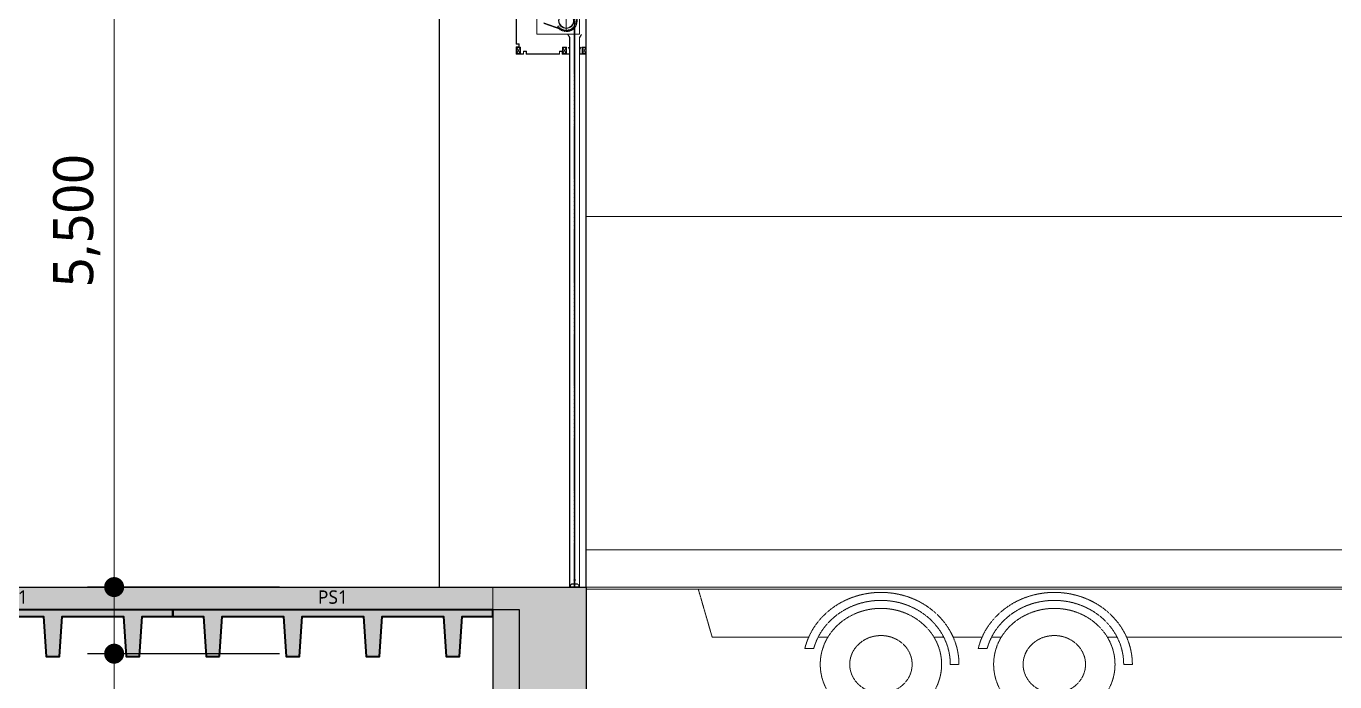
# Model space of a CAD drawing. Header units: millimetres. Extents: x 0 to 420000, y 0 to 297000.
# Drawn here: x 185313 to 195125, y 73739 to 78660 of the extents above; entities that cross this region are included whole.
import ezdxf
from ezdxf.enums import TextEntityAlignment as Align

# ---------------------------------------------------------------- set-up
doc = ezdxf.new("R2010")
doc.units = ezdxf.units.MM
for name, pattern in [('0731_main_plan$0$form_$0$y-Landschaft$0$_$1$20120914_Verkehrsflächen_Grün$0$20120628_xref - Gammel$1$3_H-GL_F1_U3 - Default$0${ Offset Lines }', [0]), ('CEN', [62, 60, -1, 0, -1]), ('CENTER', [2, 1.25, -0.25, 0.25, -0.25]), ('HIDDEN', [0.375, 0.25, -0.125]), ('HIDDENX2', [0.75, 0.5, -0.25])]:
    doc.linetypes.add(name, pattern=pattern)
doc.layers.get('Defpoints').update_dxf_attribs({"color": 140})
for name, color, linetype, lineweight in [('A-AXIS-LINE', 1, 'CEN', 15), ('A-CONC-LIN1', 2, 'Continuous', 40), ('A-CONC-LIN2', 7, 'Continuous', 25), ('A-ELEV-LIN2', 7, 'Continuous', 25), ('A-ELEV-LIN3', 8, 'Continuous', 18), ('A-XXXX-HID', 8, 'HIDDEN', 18), ('DJ', 7, 'Continuous', 5)]:
    doc.layers.add(name, color=color, linetype=linetype, lineweight=lineweight)
doc.layers.add('A-CONC-SOLD', color=253, linetype='CEN')
doc.layers.add('CEN', color=1, linetype='CEN')
doc.layers.add('A-XXXX-NPLT', color=144, linetype='Continuous', lineweight=15, plot=False)
doc.styles.add('HY울릉도L', font='')
doc.styles.add('맑은고딕', font='')
doc.styles.get('HY울릉도L').set_extended_font_data('HYwulM')
doc.styles.get('맑은고딕').set_extended_font_data('Malgun Gothic')
doc.dimstyles.new('CDIM', dxfattribs={"dimtxt": 3, "dimasz": 1.5, "dimexe": 2, "dimexo": 1, "dimgap": 1, "dimtad": 1, "dimdec": 0, "dimrnd": 0.5, "dimzin": 0, "dimdsep": 32, "dimlunit": 6, "dimtxsty": 'HY울릉도L', "dimblk1": '_CIDOT', "dimblk2": '_CIDOT', "dimsah": 1, "dimcen": 5.5, "dimclrd": 2, "dimclre": 2, "dimclrt": 7, "dimadec": 0, "dimazin": 0, "dimtfac": 1, "dimtdec": 0, "dimtix": 1, "dimtmove": 2, "dimatfit": 1, "dimldrblk": '_CIDOT', "dimfxl": 1, "dimtolj": 1, "dimtzin": 0, "dimlwd": -1, "dimarcsym": 0})

# ---------------------------------------------------------------- blocks, each defined once
blk = doc.blocks.new('axis(211208)')
at = {"layer": 'A-AXIS-LINE', "ltscale": 1000}
blk.add_line((4631788.1, -391118.7), (4955413.1, -391118.7), dxfattribs=at)
blk = doc.blocks.new('스크린방화셔터(2F)')
at = {"layer": 'A-ELEV-LIN3'}
for p, q in [((225640, 81217.2), (225640, 81362.8)), ((225640.9, 81215.3), (225470.5, 81275.3)), ((225641, 81208.4), (225470.6, 81268.4)), ((225573.1, 81243.1), (225580.6, 81252)), ((225573.1, 81243.1), (225574.8, 81240.9)), ((225574.8, 81240.9), (225585.5, 81245.2)), ((225581.3, 81233.3), (225587.2, 81243.2)), ((225585.5, 81245.2), (225587.2, 81243.2)), ((225692.8, 81243.2), (225694.5, 81245.2)), ((225698.7, 81233.3), (225692.8, 81243.2)), ((225705.2, 81240.9), (225694.5, 81245.2)), ((225706.9, 81243.1), (225699.4, 81252)), ((225705.2, 81240.9), (225706.9, 81243.1)), ((225581.3, 81233.3), (225583.3, 81231.3)), ((225583.3, 81231.3), (225593.2, 81237.2)), ((225590.9, 81224.8), (225595.2, 81235.5)), ((225590.9, 81224.8), (225593.2, 81223.1)), ((225593.2, 81237.2), (225595.2, 81235.5)), ((225593.2, 81223.1), (225602, 81230.6)), ((225601.7, 81217.9), (225604.3, 81229.2)), ((225601.7, 81217.9), (225604.2, 81216.6)), ((225602, 81230.6), (225604.3, 81229.2)), ((225604.2, 81216.6), (225611.8, 81225.4)), ((225611.8, 81225.4), (225614.2, 81224.4)), ((225613.4, 81212.8), (225614.2, 81224.4)), ((225613.4, 81212.8), (225616.1, 81211.9)), ((225616.1, 81211.9), (225622.3, 81221.8)), ((225622.3, 81221.8), (225624.8, 81221.1)), ((225625.8, 81209.6), (225624.8, 81221.1)), ((225625.8, 81209.6), (225628.6, 81209.1)), ((225628.6, 81209.1), (225633.2, 81219.8)), ((225633.2, 81219.8), (225635.8, 81219.6)), ((225638.6, 81208.4), (225635.8, 81219.6)), ((225638.6, 81208.4), (225641.4, 81208.4)), ((225641.4, 81208.4), (225644.2, 81219.6)), ((225644.2, 81219.6), (225646.8, 81219.8)), ((225651.4, 81209.1), (225646.8, 81219.8)), ((225652.1, 81187.8), (225651, 81187.2)), ((225665, 81163), (225651, 81187.2)), ((225651.4, 81209.1), (225654.2, 81209.6)), ((225666.2, 81163.4), (225652.1, 81187.8)), ((225654.2, 81209.6), (225655.2, 81221.1)), ((225655.2, 81221.1), (225657.7, 81221.8)), ((225663.9, 81211.9), (225657.7, 81221.8)), ((225663.9, 81211.9), (225666.6, 81212.8)), ((225665, 81163), (225665, 77040)), ((225665.8, 81224.4), (225668.2, 81225.4)), ((225666.6, 81212.8), (225665.8, 81224.4)), ((225666.2, 81163.4), (225666.2, 77040)), ((225675.8, 81216.6), (225668.2, 81225.4)), ((225675.7, 81229.2), (225678, 81230.6)), ((225678.3, 81217.9), (225675.7, 81229.2)), ((225675.8, 81216.6), (225678.3, 81217.9)), ((225686.9, 81223.1), (225678, 81230.6)), ((225684.8, 81235.5), (225686.8, 81237.2)), ((225689.1, 81224.8), (225684.8, 81235.5)), ((225696.7, 81231.3), (225686.8, 81237.2)), ((225686.9, 81223.1), (225689.1, 81224.8)), ((225696.7, 81231.3), (225698.7, 81233.3)), ((225738.8, 81163.4), (225752.9, 81187.8)), ((225738.8, 81163.4), (225738.8, 77040)), ((225740, 81163), (225754, 81187.2)), ((225740, 81163), (225740, 77040)), ((225752.9, 81187.8), (225754, 81187.2))]:
    blk.add_line(p, q, dxfattribs=at)
blk.add_lwpolyline([(225420, 81390), (225740, 81390), (225740, 81190), (225420, 81190)], close=True, dxfattribs=at)
for radius in [57.2, 55]:
    blk.add_circle((225640, 81290), radius, dxfattribs=at)
for radius, start, end in [(81.6, 270.66762, 117.05792), (74.7, 270.66506, 117.06048)]:
    blk.add_arc((225640, 81290), radius, start, end, dxfattribs=at)
at = {"layer": 'CEN', "color": 1, "linetype": 'CENTER'}
blk.add_line((225702.5, 77040), (225702.5, 81319.7), dxfattribs=at)
at = {"layer": 'DJ', "color": 4}
for p, q in [((225702.2, 77041.5), (225702.2, 81287.2)), ((225702.9, 77041.5), (225702.9, 81287.2)), ((225702.9, 77041.5), (225702.2, 77041.5))]:
    blk.add_line(p, q, dxfattribs=at)
at = {"layer": 'DJ', "color": 8, "linetype": 'HIDDENX2'}
for p, q in [((225268.7, 81043.7), (225293.7, 81088.7)), ((225268.7, 81088.7), (225293.7, 81043.7)), ((225613.7, 81043.7), (225638.7, 81088.7)), ((225613.7, 81088.7), (225638.7, 81043.7)), ((225761.3, 81043.7), (225786.3, 81088.7)), ((225761.3, 81088.7), (225786.3, 81043.7))]:
    blk.add_line(p, q, dxfattribs=at)
at = {"layer": 'DJ', "color": 1, "linetype": 'Continuous'}
for p, q in [((225697.9, 77095.3), (225697.9, 77091.7)), ((225698.1, 77095.5), (225698, 77095.5)), ((225698.1, 77091.5), (225698, 77091.5)), ((225698.1, 77095.5), (225698.1, 77091.5)), ((225698.3, 77095.6), (225698.2, 77095.6)), ((225698.3, 77091.4), (225698.2, 77091.4)), ((225698.3, 77095.7), (225700.6, 77095.7)), ((225698.3, 77091.2), (225698.3, 77095.7)), ((225698.5, 77095.7), (225698.3, 77095.5)), ((225698.5, 77095.7), (225698.3, 77095.6)), ((225698.4, 77095.7), (225698.3, 77095.7)), ((225698.5, 77095.6), (225698.3, 77095.4)), ((225698.4, 77095.5), (225698.3, 77095.4)), ((225698.4, 77095.4), (225698.3, 77095.3)), ((225698.4, 77095.2), (225698.3, 77095.2)), ((225698.3, 77095.1), (225698.3, 77095)), ((225698.3, 77095.1), (225698.3, 77095.1)), ((225698.3, 77095), (225698.3, 77095)), ((225698.3, 77094.3), (225698.3, 77094.3)), ((225698.3, 77094.2), (225698.3, 77094.2)), ((225698.3, 77094.2), (225698.3, 77094.2)), ((225698.3, 77094.1), (225698.3, 77094.1)), ((225698.4, 77094), (225698.3, 77093.9)), ((225698.3, 77094), (225698.3, 77094)), ((225698.4, 77093.9), (225698.3, 77093.8)), ((225698.4, 77093.9), (225698.3, 77093.8)), ((225698.4, 77093.8), (225698.3, 77093.7)), ((225698.5, 77093.7), (225698.3, 77093.5)), ((225698.4, 77093.7), (225698.3, 77093.6)), ((225698.5, 77093.6), (225698.3, 77093.4)), ((225698.5, 77093.6), (225698.3, 77093.4)), ((225698.5, 77093.5), (225698.3, 77093.3)), ((225698.5, 77093.4), (225698.3, 77093.2)), ((225698.4, 77093.3), (225698.3, 77093.1)), ((225698.4, 77093.1), (225698.3, 77093)), ((225698.4, 77093), (225698.3, 77093)), ((225698.3, 77092.9), (225698.3, 77092.9)), ((225698.3, 77092.8), (225698.3, 77092.8)), ((225698.3, 77092.7), (225698.3, 77092.7)), ((225698.3, 77092), (225698.3, 77092)), ((225698.3, 77091.9), (225698.3, 77091.9)), ((225698.3, 77091.9), (225698.3, 77091.9)), ((225698.3, 77091.8), (225698.3, 77091.8)), ((225698.4, 77091.7), (225698.3, 77091.6)), ((225698.4, 77091.7), (225698.3, 77091.7)), ((225698.4, 77091.6), (225698.3, 77091.5)), ((225698.4, 77091.6), (225698.3, 77091.5)), ((225698.4, 77091.5), (225698.3, 77091.4)), ((225698.5, 77091.4), (225698.3, 77091.2)), ((225698.4, 77091.4), (225698.3, 77091.3)), ((225698.3, 77091.2), (225700.6, 77091.2)), ((225698.5, 77091.3), (225698.4, 77091.2)), ((225700.3, 77093.5), (225698.5, 77093.5)), ((225698.5, 77091.3), (225698.5, 77091.2)), ((225700.4, 77095.7), (225700.3, 77095.7)), ((225700.6, 77093.7), (225700.3, 77093.5)), ((225700.6, 77093.6), (225700.3, 77093.4)), ((225700.6, 77091.5), (225700.3, 77091.2)), ((225700.6, 77095.7), (225700.4, 77095.5)), ((225700.5, 77095.7), (225700.4, 77095.6)), ((225700.4, 77095.7), (225700.4, 77095.7)), ((225700.6, 77095.6), (225700.4, 77095.5)), ((225700.6, 77095.5), (225700.4, 77095.4)), ((225700.6, 77093.9), (225700.4, 77093.7)), ((225700.6, 77093.8), (225700.4, 77093.6)), ((225700.6, 77093.5), (225700.4, 77093.3)), ((225700.6, 77093.5), (225700.4, 77093.4)), ((225700.6, 77093.4), (225700.4, 77093.3)), ((225700.6, 77093.3), (225700.4, 77093.2)), ((225700.6, 77091.6), (225700.4, 77091.4)), ((225700.6, 77091.6), (225700.4, 77091.5)), ((225700.6, 77091.4), (225700.4, 77091.2)), ((225700.6, 77095.5), (225700.5, 77095.4)), ((225700.6, 77095.4), (225700.5, 77095.3)), ((225700.6, 77095.3), (225700.5, 77095.2)), ((225700.6, 77095.2), (225700.5, 77095.2)), ((225700.6, 77095.1), (225700.5, 77095)), ((225700.6, 77095.1), (225700.5, 77095.1)), ((225700.6, 77095), (225700.5, 77095)), ((225700.6, 77094.3), (225700.5, 77094.3)), ((225700.6, 77094.2), (225700.5, 77094.2)), ((225700.6, 77094.1), (225700.5, 77094.1)), ((225700.6, 77094), (225700.5, 77094)), ((225700.6, 77093.9), (225700.5, 77093.9)), ((225700.6, 77093.2), (225700.5, 77093.1)), ((225700.6, 77093.2), (225700.5, 77093.1)), ((225700.6, 77093.1), (225700.5, 77093)), ((225700.6, 77093), (225700.5, 77093)), ((225700.6, 77092.9), (225700.5, 77092.9)), ((225700.6, 77092.8), (225700.5, 77092.7)), ((225700.6, 77092.8), (225700.5, 77092.8)), ((225700.6, 77092), (225700.5, 77091.9)), ((225700.6, 77092), (225700.5, 77092)), ((225700.6, 77091.9), (225700.5, 77091.9)), ((225700.6, 77091.8), (225700.5, 77091.7)), ((225700.6, 77091.7), (225700.5, 77091.6)), ((225700.6, 77091.3), (225700.5, 77091.2)), ((225700.6, 77091.2), (225700.6, 77095.7)), ((225706.7, 77095.7), (225704.5, 77095.7)), ((225704.5, 77095.7), (225704.6, 77095.5)), ((225704.5, 77095.7), (225704.6, 77095.6)), ((225704.5, 77091.2), (225704.5, 77095.7)), ((225704.5, 77095.6), (225704.6, 77095.5)), ((225704.5, 77095.5), (225704.5, 77095.4)), ((225704.5, 77095.5), (225704.6, 77095.4)), ((225704.5, 77095.4), (225704.5, 77095.3)), ((225704.5, 77095.3), (225704.5, 77095.2)), ((225704.5, 77095.2), (225704.5, 77095.2)), ((225704.5, 77095.1), (225704.5, 77095)), ((225704.5, 77095.1), (225704.5, 77095.1)), ((225704.5, 77095), (225704.5, 77095)), ((225704.5, 77094.3), (225704.5, 77094.3)), ((225704.5, 77094.2), (225704.5, 77094.2)), ((225704.5, 77094.1), (225704.5, 77094.1)), ((225704.5, 77094), (225704.5, 77094)), ((225704.5, 77093.9), (225704.6, 77093.7)), ((225704.5, 77093.9), (225704.5, 77093.9)), ((225704.5, 77093.8), (225704.6, 77093.6)), ((225704.5, 77093.7), (225704.7, 77093.5)), ((225704.5, 77093.6), (225704.7, 77093.4)), ((225704.5, 77093.5), (225704.6, 77093.3)), ((225704.5, 77093.5), (225704.6, 77093.4)), ((225704.5, 77093.4), (225704.6, 77093.3)), ((225704.5, 77093.3), (225704.6, 77093.2)), ((225704.5, 77093.2), (225704.5, 77093.1)), ((225704.5, 77093.2), (225704.5, 77093.1)), ((225704.5, 77093.1), (225704.5, 77093)), ((225704.5, 77093), (225704.5, 77093)), ((225704.5, 77092.9), (225704.5, 77092.9)), ((225704.5, 77092.8), (225704.5, 77092.7)), ((225704.5, 77092.8), (225704.5, 77092.8)), ((225704.5, 77092), (225704.5, 77091.9)), ((225704.5, 77092), (225704.5, 77092)), ((225704.5, 77091.9), (225704.5, 77091.9)), ((225704.5, 77091.8), (225704.5, 77091.7)), ((225704.5, 77091.7), (225704.5, 77091.6)), ((225704.5, 77091.6), (225704.6, 77091.4)), ((225704.5, 77091.6), (225704.6, 77091.5)), ((225704.5, 77091.5), (225704.7, 77091.2)), ((225704.5, 77091.4), (225704.6, 77091.2)), ((225704.5, 77091.3), (225704.5, 77091.2)), ((225706.7, 77091.2), (225704.5, 77091.2)), ((225704.6, 77095.7), (225704.6, 77095.7)), ((225704.6, 77095.7), (225704.7, 77095.7)), ((225704.7, 77093.5), (225706.5, 77093.5)), ((225706.5, 77095.7), (225706.7, 77095.5)), ((225706.5, 77095.7), (225706.7, 77095.6)), ((225706.5, 77095.6), (225706.7, 77095.4)), ((225706.5, 77093.7), (225706.7, 77093.5)), ((225706.5, 77093.6), (225706.7, 77093.4)), ((225706.5, 77093.6), (225706.7, 77093.4)), ((225706.5, 77093.5), (225706.7, 77093.3)), ((225706.5, 77093.4), (225706.7, 77093.2)), ((225706.5, 77091.4), (225706.7, 77091.2)), ((225706.5, 77091.3), (225706.5, 77091.2)), ((225706.5, 77091.3), (225706.6, 77091.2)), ((225706.6, 77095.7), (225706.7, 77095.7)), ((225706.6, 77095.5), (225706.7, 77095.4)), ((225706.6, 77095.4), (225706.7, 77095.3)), ((225706.6, 77094), (225706.7, 77093.9)), ((225706.6, 77093.9), (225706.7, 77093.8)), ((225706.6, 77093.9), (225706.7, 77093.8)), ((225706.6, 77093.8), (225706.7, 77093.7)), ((225706.6, 77093.7), (225706.7, 77093.6)), ((225706.6, 77093.3), (225706.7, 77093.1)), ((225706.6, 77093.1), (225706.7, 77093)), ((225706.6, 77093), (225706.7, 77093)), ((225706.6, 77091.7), (225706.7, 77091.6)), ((225706.6, 77091.7), (225706.7, 77091.7)), ((225706.6, 77091.6), (225706.7, 77091.5)), ((225706.6, 77091.6), (225706.7, 77091.5)), ((225706.6, 77091.5), (225706.7, 77091.4)), ((225706.6, 77091.4), (225706.7, 77091.3)), ((225706.7, 77091.2), (225706.7, 77095.7)), ((225706.7, 77095.6), (225706.8, 77095.6)), ((225706.6, 77095.2), (225706.7, 77095.2)), ((225706.7, 77095.1), (225706.7, 77095)), ((225706.7, 77095.1), (225706.7, 77095.1)), ((225706.7, 77095), (225706.7, 77095)), ((225706.7, 77094.3), (225706.7, 77094.3)), ((225706.7, 77094.2), (225706.7, 77094.2)), ((225706.7, 77094.2), (225706.7, 77094.2)), ((225706.7, 77094.1), (225706.7, 77094.1)), ((225706.7, 77094), (225706.7, 77094)), ((225706.7, 77092.9), (225706.7, 77092.9)), ((225706.7, 77092.8), (225706.7, 77092.8)), ((225706.7, 77092.7), (225706.7, 77092.7)), ((225706.7, 77092), (225706.7, 77092)), ((225706.7, 77091.9), (225706.7, 77091.9)), ((225706.7, 77091.9), (225706.7, 77091.9)), ((225706.7, 77091.8), (225706.7, 77091.8)), ((225706.7, 77091.4), (225706.8, 77091.4)), ((225706.9, 77095.5), (225706.9, 77091.5)), ((225706.9, 77095.5), (225707, 77095.5)), ((225706.9, 77091.5), (225707, 77091.5)), ((225707.2, 77095.3), (225707.2, 77091.7))]:
    blk.add_line(p, q, dxfattribs=at)
at = {"layer": 'DJ', "color": 4}
for points in [[(225654, 81091.7), (225655, 81092.3), (225665, 81075), (225665, 81040), (225610, 81040), (225610, 81060), (225590, 81060), (225590, 81040), (225340, 81040), (225340, 81060), (225320, 81060), (225320, 81040), (225265, 81040), (225265, 81095), (225285, 81095), (225285, 81115), (225265, 81115), (225265, 81365)], [(225790, 81440), (225790, 81040), (225740, 81040), (225740, 81075), (225750, 81092.3), (225751, 81091.7)]]:
    blk.add_lwpolyline(points, dxfattribs=at)
at = {"layer": 'DJ', "color": 8}
for points in [[(225654, 81091.7), (225663.8, 81074.7), (225663.8, 81041.2), (225611.2, 81041.2), (225611.2, 81061.2), (225588.8, 81061.2), (225588.8, 81041.2), (225341.2, 81041.2), (225341.2, 81061.2), (225318.8, 81061.2), (225318.8, 81041.2), (225266.2, 81041.2), (225266.2, 81093.8), (225286.2, 81093.8), (225286.2, 81116.2), (225266.2, 81116.2), (225266.2, 81363.8), (225286.2, 81363.8), (225286.2, 81386.2), (225266.2, 81386.2), (225266.2, 81438.8), (225788.8, 81438.8)], [(225788.8, 81438.8), (225788.8, 81041.2), (225741.2, 81041.2), (225741.2, 81074.7), (225751, 81091.7)]]:
    blk.add_lwpolyline(points, dxfattribs=at)
at = {"layer": 'DJ', "color": 5}
for points in [[(225266.2, 81091.2), (225266.2, 81041.2), (225296.2, 81041.2), (225296.2, 81091.2)], [(225611.2, 81091.2), (225611.2, 81041.2), (225641.2, 81041.2), (225641.2, 81091.2)], [(225758.8, 81091.2), (225758.8, 81041.2), (225788.8, 81041.2), (225788.8, 81091.2)], [(225702.2, 77123.5), (225702.2, 77061.9), (225685.6, 77061.9), (225685.6, 77063.5), (225700.6, 77063.5), (225700.6, 77123.5)], [(225702.9, 77123.5), (225702.9, 77061.9), (225719.5, 77061.9), (225719.5, 77063.5), (225704.5, 77063.5), (225704.5, 77123.5)]]:
    blk.add_lwpolyline(points, close=True, dxfattribs=at)
at = {"layer": 'DJ', "color": 8, "linetype": 'HIDDENX2'}
for points in [[(225268.7, 81088.7), (225268.7, 81043.7), (225293.7, 81043.7), (225293.7, 81088.7)], [(225613.7, 81088.7), (225613.7, 81043.7), (225638.7, 81043.7), (225638.7, 81088.7)], [(225761.3, 81088.7), (225761.3, 81043.7), (225786.3, 81043.7), (225786.3, 81088.7)]]:
    blk.add_lwpolyline(points, close=True, dxfattribs=at)
at = {"layer": 'DJ', "color": 6, "lineweight": 9}
blk.add_lwpolyline([(225707.5, 77063.5), (225707.5, 77065), (225722.5, 77065), (225734.5, 77055), (225734.5, 77040), (225670.5, 77040), (225670.5, 77055), (225682.5, 77065), (225697.5, 77065), (225697.5, 77063.5), (225683, 77063.5), (225672, 77054.3), (225672, 77041.5), (225733, 77041.5), (225733, 77054.3), (225722, 77063.5)], close=True, dxfattribs=at)
at = {"layer": 'DJ', "color": 1, "linetype": 'Continuous'}
for centre, radius, start, end in [((225697.9, 77093.5), 1.8, 90, 270), ((225698, 77095.3), 0.135, 90, 180), ((225698, 77091.7), 0.135, 180, 270), ((225698.2, 77095.5), 0.135, 90, 180), ((225698.2, 77091.5), 0.135, 180, 270), ((225700.3, 77094.8), 2.02, 151.24033, 184.28105), ((225700.3, 77094.5), 2.02, 175.71895, 208.75967), ((225700.3, 77092.5), 2.02, 151.24033, 184.28105), ((225700.3, 77092.2), 2.02, 175.71895, 208.75967), ((225698.5, 77094.8), 2.02, 355.71895, 28.75967), ((225698.5, 77094.5), 2.02, 331.24033, 4.28105), ((225698.5, 77092.5), 2.02, 355.71895, 28.75967), ((225698.5, 77092.2), 2.02, 331.24033, 4.28105), ((225706.5, 77094.8), 2.02, 151.24033, 184.28105), ((225706.5, 77094.5), 2.02, 175.71895, 208.75967), ((225706.5, 77092.5), 2.02, 151.24033, 184.28105), ((225706.5, 77092.2), 2.02, 175.71895, 208.75967), ((225704.7, 77094.8), 2.02, 355.71895, 28.75967), ((225704.7, 77094.5), 2.02, 331.24033, 4.28105), ((225704.7, 77092.5), 2.02, 355.71895, 28.75967), ((225704.7, 77092.2), 2.02, 331.24033, 4.28105), ((225706.8, 77095.5), 0.135, 0, 90), ((225706.8, 77091.5), 0.135, 270, 0), ((225707, 77095.3), 0.135, 0, 90), ((225707, 77091.7), 0.135, 270, 0), ((225707.2, 77093.5), 1.8, 270, 90)]:
    blk.add_arc(centre, radius, start, end, dxfattribs=at)
blk = doc.blocks.new('PS1')
at = {"layer": 'A-CONC-SOLD'}
h = blk.add_hatch(color=256, dxfattribs=at)
h.dxf.hatch_style = 1
h.paths.add_polyline_path([(2400, 0), (2400, -170), (0, -170), (0, 0)])
h = blk.add_hatch(color=256, dxfattribs=at)
h.dxf.hatch_style = 1
h.paths.add_polyline_path([(350, -520), (370, -220), (830, -220), (850, -520), (950, -520), (970, -220), (1430, -220), (1450, -520), (1550, -520), (1570, -220), (2030, -220), (2050, -520), (2150, -520), (2170, -220), (2400, -220), (2400, -170), (0, -170), (0, -220), (230, -220), (250, -520)])
at = {"layer": 'A-CONC-LIN1', "linetype": '0731_main_plan$0$form_$0$y-Landschaft$0$_$1$20120914_Verkehrsflächen_Grün$0$20120628_xref - Gammel$1$3_H-GL_F1_U3 - Default$0${ Offset Lines }'}
blk.add_lwpolyline([(350, -520), (370, -220), (830, -220), (850, -520), (950, -520), (970, -220), (1430, -220), (1450, -520), (1550, -520), (1570, -220), (2030, -220), (2050, -520), (2150, -520), (2170, -220), (2400, -220), (2400, -170), (0, -170), (0, -220), (230, -220), (250, -520)], close=True, dxfattribs=at)
at = {"layer": 'A-CONC-LIN2'}
blk.add_line((0, 0), (2400, 0), dxfattribs=at)
at = {"layer": 'A-XXXX-NPLT', "style": '맑은고딕'}
blk.add_text('PS1', height=100, dxfattribs=at).set_placement((1200, -75), align=Align.MIDDLE)
blk = doc.blocks.new('PG12')
at = {"layer": 'A-CONC-SOLD'}
h = blk.add_hatch(color=256, dxfattribs=at)
h.dxf.hatch_style = 1
h.paths.add_polyline_path([(275, 2280), (475, 2280), (475, 1300), (275, 1300)], flags=17)
h.paths.add_polyline_path([(275, 1300), (475, 1300), (475, 0), (-375, 0), (-375, 630), (-225, 630), (-225, 1150), (5, 1150), (45, 250), (225, 250), (275, 350)])
h.paths.add_polyline_path([(-225, 2450), (475, 2450), (475, 2280), (275, 2280), (275, 1300), (275, 350), (225, 250), (45, 250), (5, 1150), (-225, 1150)])
at = {"color": 2, "ltscale": 2}
for points in [[(275, 2280), (475, 2280), (475, 1300), (275, 1300)], [(-225, 1150), (-225, 630), (-375, 630), (-375, 0), (475, 0), (475, 1300), (275, 1300), (275, 350), (225, 250), (45, 250), (5, 1150)]]:
    blk.add_lwpolyline(points, close=True, dxfattribs=at)
at = {"layer": 'A-ELEV-LIN2'}
blk.add_lwpolyline([(475, 2450), (-225, 2450), (-225, 1150)], dxfattribs=at)
at = {"layer": 'A-XXXX-NPLT'}
blk.add_lwpolyline([(475, 0), (-375, 0), (-375, 630), (-225, 630), (-225, 2450), (475, 2450)], close=True, dxfattribs=at)
at = {"layer": 'A-XXXX-NPLT', "style": '맑은고딕'}
blk.add_text('PG12(750X2450)', height=50, dxfattribs=at).set_placement((0, 69.9), align=Align.MIDDLE)
blk = doc.blocks.new('기준층')
at = {"layer": 'A-ELEV-LIN2'}
for p, q in [((4759823.8, -411118.7), (4759823.8, -403268.7)), ((4758723.8, -411118.7), (4758723.8, -404068.7))]:
    blk.add_line(p, q, dxfattribs=at)
for p in [(4754323.8, -401118.7), (4756723.8, -401118.7)]:
    blk.add_blockref('PS1', p)
at = {"xscale": -1}
blk.add_blockref('PG12', (4759598.8, -403568.7), dxfattribs=at)
at = {"layer": 'A-CONC-LIN1'}
blk.add_blockref('스크린방화셔터(2F)', (4534033.8, -488158.7), dxfattribs=at)
blk = doc.blocks.new('11ton')
at = {"layer": 'A-XXXX-HID', "color": 253, "ltscale": 10}
for p, q in [((8763845.2, 883231.9), (8774735.2, 883231.9)), ((8763845.2, 883231.9), (8763845.2, 880435.9)), ((8763845.2, 880730.5), (8774735.2, 880730.5)), ((8763845.2, 880435.9), (8774735.2, 880435.9)), ((8764789.1, 880075.9), (8764685, 880435.9)), ((8764789.1, 880075.9), (8765512.7, 880075.9)), ((8765583.6, 880075.9), (8765656.6, 880075.9)), ((8766452, 880075.9), (8766525, 880075.9)), ((8766596, 880075.9), (8766812.7, 880075.9)), ((8766883.6, 880075.9), (8766956.6, 880075.9)), ((8767752, 880075.9), (8767825, 880075.9)), ((8767896, 880075.9), (8772763.7, 880075.9)), ((8765484, 879991.9), (8765550.8, 879991.9)), ((8766784, 879991.9), (8766850.8, 879991.9)), ((8766574.3, 879871.9), (8766639.3, 879871.9)), ((8767874.3, 879871.9), (8767939.3, 879871.9))]:
    blk.add_line(p, q, dxfattribs=at)
at = {"layer": 'A-XXXX-HID', "color": 253, "ltscale": 10, "extrusion": (0, 0, -1)}
for centre, major_axis, start_param, end_param in [((8766054.3, 879871.9), (-585, 0), 0.224093, 3.141593), ((8767354.3, 879871.9), (585, 0), 3.365686, 6.283185), ((8766054.3, 879871.9), (-520, 0), 0.25268, 3.141593), ((8767354.3, 879871.9), (520, 0), 3.394273, 6.283185), ((8766054.3, 879871.9), (-455, 0), 4.712389, 10.995574), ((8767354.3, 879871.9), (-455, 0), 4.712389, 10.995574), ((8766054.3, 879871.9), (234, 0), 1.570796326797194, 7.853981633976781), ((8767354.3, 879871.9), (234, 0), 1.570796326797758, 7.853981633977343)]:
    blk.add_ellipse(centre, major_axis=major_axis, ratio=0.923077, start_param=start_param, end_param=end_param, dxfattribs=at)
blk = doc.blocks.new('_CIDOT')
at = {"color": 0, "linetype": 'ByBlock'}
blk.add_line((2, 0), (-1, 0), dxfattribs=at)
at = {"color": 0, "linetype": 'ByBlock', "const_width": 0.5}
blk.add_lwpolyline([(-0.25, 0, 1), (0.25, 0, 1)], format="xyb", close=True, dxfattribs=at)
blk = doc.blocks.new('*D157')
at = {"layer": 'A-XXXX-NPLT', "lineweight": -2, "transparency": 16777216}
for p, q in [((187212.5, 73950), (185772.5, 73950)), ((187212.5, 69950), (185772.5, 69950))]:
    blk.add_line(p, q, dxfattribs=at)
at = {"layer": 'A-XXXX-NPLT', "transparency": 16777216}
blk.add_line((185972.5, 70100), (185972.5, 73800), dxfattribs=at)
at = {"layer": 'Defpoints', "color": 0, "transparency": 16777216}
for p in [(185972.5, 73950), (187312.5, 73950), (187312.5, 69950)]:
    blk.add_point(p, dxfattribs=at)
at = {"layer": 'A-XXXX-NPLT', "transparency": 16777216, "xscale": 150, "yscale": 150, "zscale": 150}
for p, rotation in [((185972.5, 73950), 90), ((185972.5, 69950), 270)]:
    blk.add_blockref('_CIDOT', p, dxfattribs=dict(at, rotation=rotation))
at = {"layer": 'A-XXXX-NPLT', "color": 3, "transparency": 16777216, "insert": (185692.3, 71950), "char_height": 300, "attachment_point": 5, "rotation": 90, "style": '맑은고딕'}
blk.add_mtext('\\A1;4,000', dxfattribs=at)
blk = doc.blocks.new('*D158')
at = {"layer": 'A-XXXX-NPLT', "lineweight": -2, "transparency": 16777216}
for p, q in [((187212.5, 79950), (185772.5, 79950)), ((187212.5, 74450), (185772.5, 74450))]:
    blk.add_line(p, q, dxfattribs=at)
at = {"layer": 'A-XXXX-NPLT', "transparency": 16777216}
blk.add_line((185972.5, 74600), (185972.5, 79800), dxfattribs=at)
at = {"layer": 'Defpoints', "color": 0, "transparency": 16777216}
for p in [(185972.5, 79950), (187312.5, 79950), (187312.5, 74450)]:
    blk.add_point(p, dxfattribs=at)
at = {"layer": 'A-XXXX-NPLT', "transparency": 16777216, "xscale": 150, "yscale": 150, "zscale": 150}
for p, rotation in [((185972.5, 79950), 90), ((185972.5, 74450), 270)]:
    blk.add_blockref('_CIDOT', p, dxfattribs=dict(at, rotation=rotation))
at = {"layer": 'A-XXXX-NPLT', "color": 3, "transparency": 16777216, "insert": (185692.3, 77200), "char_height": 300, "attachment_point": 5, "rotation": 90, "style": '맑은고딕'}
blk.add_mtext('\\A1;5,500', dxfattribs=at)

msp = doc.modelspace()

# ---------------------------------------------------------------- block references
for name, p in [('기준층', (-4570311.3, 485568.7)), ('11ton', (-8574332.7, -806001.9)), ('기준층', (-4570311.3, 475568.7))]:
    msp.add_blockref(name, p)
at = {"layer": 'A-AXIS-LINE'}
msp.add_blockref('axis(211208)', (-4581588.1, 465568.7), dxfattribs=at)

# ---------------------------------------------------------------- dimensions: what is measured, and where the dimension line sits
at = {"layer": 'A-XXXX-NPLT'}
for p1, p2, picture, middle in [((187312.5, 74450), (187312.5, 79950), '*D158', (185692.3, 77200)), ((187312.5, 69950), (187312.5, 73950), '*D157', (185692.3, 71950))]:
    dim = msp.add_aligned_dim(p1=p1, p2=p2, distance=1340, dimstyle='CDIM', override={"dimscale": 100, "dimtxsty": '맑은고딕', "dimclrd": 256, "dimclre": 256, "dimclrt": 3}, dxfattribs=at)
    dim.commit()
    dim.dimension.update_dxf_attribs({"geometry": picture, "text_midpoint": middle})

doc.saveas('drawing.dxf')
